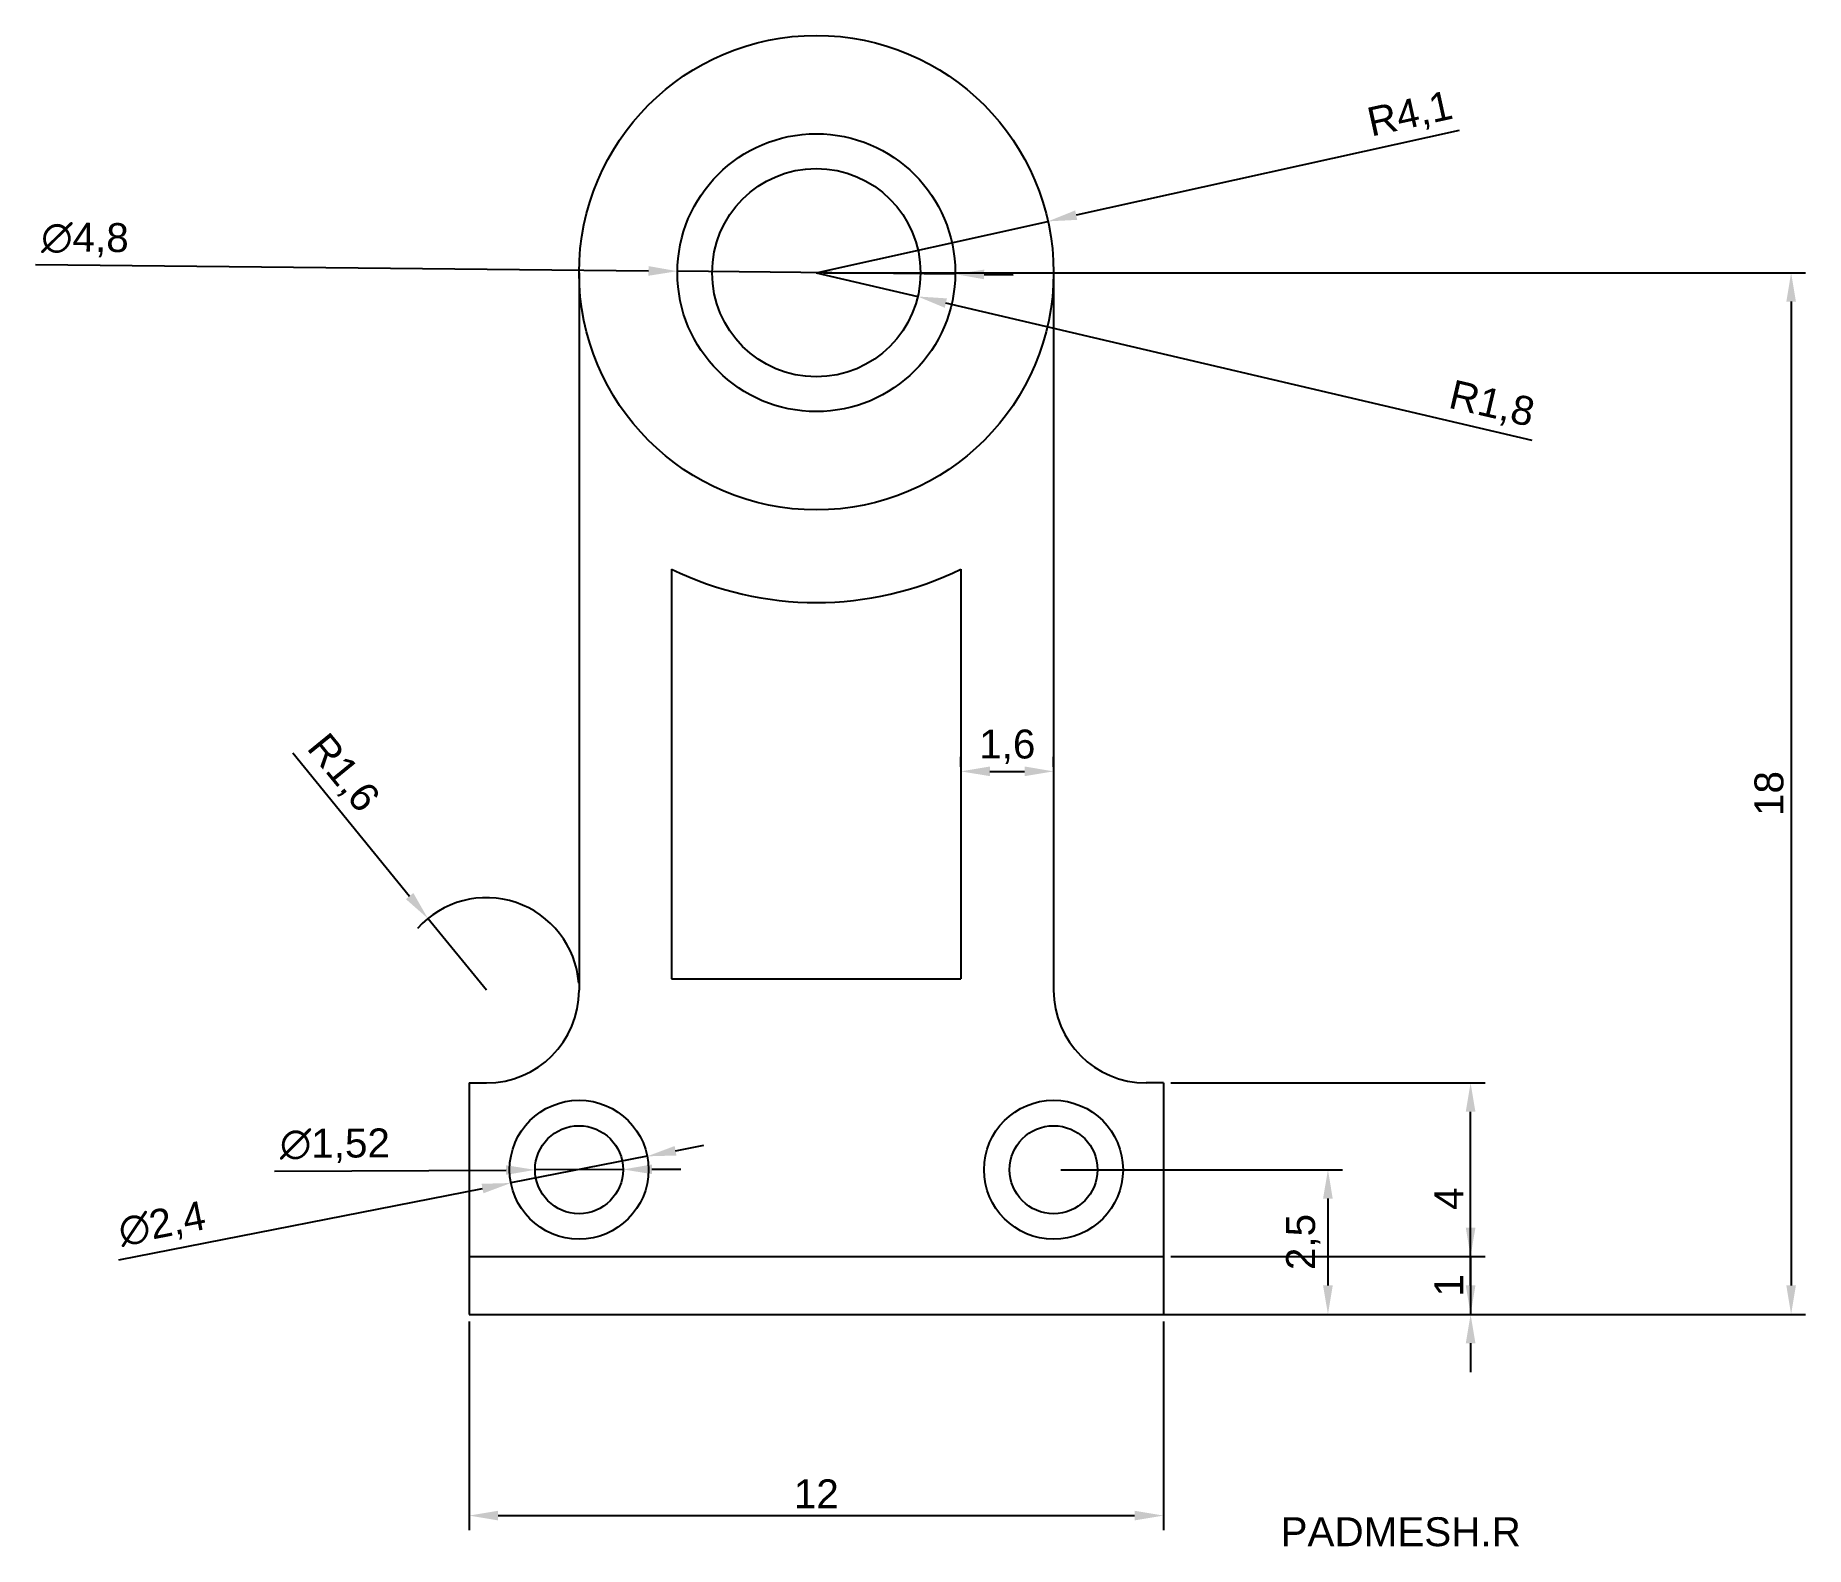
# Model space of a CAD drawing. Header units: millimetres. Extents: x 2943.1 to 2973.7, y 2350.1 to 2376.2.
import ezdxf

# ---------------------------------------------------------------- set-up
doc = ezdxf.new("R2010")
doc.units = ezdxf.units.MM
doc.layers.add('dimensions', color=211, linetype='Continuous')
doc.styles.get("Standard").update_dxf_attribs({"font": 'arial.ttf'})
doc.dimstyles.new('ISO-25', dxfattribs={"dimscale": 0.2, "dimtxt": 2.5, "dimasz": 2.5, "dimexe": 1.25, "dimexo": 0.625, "dimtad": 1, "dimtxsty": 'Standard', "dimcen": 2.5, "dimadec": 0, "dimazin": 0, "dimtfac": 1, "dimtmove": 0, "dimatfit": 3, "dimfxl": 1, "dimarcsym": 0})

# ---------------------------------------------------------------- blocks, each defined once
blk = doc.blocks.new('*D1')
at = {"layer": 'Defpoints', "color": 0, "transparency": 16777216}
for p in [(2950.609, 2354.139), (2962.609, 2354.139), (2962.609, 2350.662)]:
    blk.add_point(p, dxfattribs=at)
at = {"layer": 'dimensions', "color": 0, "lineweight": -2, "transparency": 16777216}
for p, q in [((2950.609, 2354.014), (2950.609, 2350.412)), ((2962.609, 2354.014), (2962.609, 2350.412)), ((2951.109, 2350.662), (2962.109, 2350.662))]:
    blk.add_line(p, q, dxfattribs=at)
at = {"layer": 'dimensions', "color": 0, "transparency": 16777216}
for points in [[(2951.109, 2350.745), (2951.109, 2350.579), (2950.609, 2350.662)], [(2962.109, 2350.745), (2962.109, 2350.579), (2962.609, 2350.662)]]:
    blk.add_solid(points, dxfattribs=at)
at = {"layer": 'dimensions', "color": 0, "transparency": 16777216, "insert": (2956.609, 2351.038), "char_height": 0.5, "attachment_point": 5}
blk.add_mtext('12', dxfattribs=at)
blk = doc.blocks.new('*D2')
at = {"layer": 'Defpoints', "color": 0, "transparency": 16777216}
for p in [(2960.612, 2373.026), (2956.609, 2372.139)]:
    blk.add_point(p, dxfattribs=at)
at = {"layer": 'dimensions', "color": 0, "lineweight": -2, "transparency": 16777216}
for p, q in [((2967.719, 2374.599), (2961.1, 2373.134)), ((2956.609, 2372.139), (2960.612, 2373.026))]:
    blk.add_line(p, q, dxfattribs=at)
at = {"layer": 'dimensions', "color": 0, "transparency": 16777216}
blk.add_solid([(2961.082, 2373.215), (2961.118, 2373.052), (2960.612, 2373.026)], dxfattribs=at)
at = {"layer": 'dimensions', "color": 0, "transparency": 16777216, "insert": (2966.874, 2374.848), "char_height": 0.5, "attachment_point": 5, "rotation": 12.4831}
blk.add_mtext('R4,1', dxfattribs=at)
blk = doc.blocks.new('*D4')
at = {"layer": 'Defpoints', "color": 0, "transparency": 16777216}
for p in [(2956.609, 2372.139), (2958.361, 2371.728)]:
    blk.add_point(p, dxfattribs=at)
at = {"layer": 'dimensions', "color": 0, "lineweight": -2, "transparency": 16777216}
for p, q in [((2956.609, 2372.139), (2958.361, 2371.728)), ((2968.977, 2369.238), (2958.848, 2371.614))]:
    blk.add_line(p, q, dxfattribs=at)
at = {"layer": 'dimensions', "color": 0, "transparency": 16777216}
blk.add_solid([(2958.867, 2371.695), (2958.829, 2371.533), (2958.361, 2371.728)], dxfattribs=at)
at = {"layer": 'dimensions', "color": 0, "transparency": 16777216, "insert": (2968.276, 2369.84), "char_height": 0.5, "attachment_point": 5, "rotation": 346.798}
blk.add_mtext('R1,8', dxfattribs=at)
blk = doc.blocks.new('*D6')
at = {"layer": 'Defpoints', "color": 0, "transparency": 16777216}
for p in [(2954.209, 2372.165), (2959.009, 2372.114)]:
    blk.add_point(p, dxfattribs=at)
at = {"layer": 'dimensions', "color": 0, "lineweight": -2, "transparency": 16777216}
for p, q in [((2943.115, 2372.28), (2953.709, 2372.17)), ((2959.009, 2372.114), (2954.209, 2372.165)), ((2959.509, 2372.109), (2960.009, 2372.104))]:
    blk.add_line(p, q, dxfattribs=at)
at = {"layer": 'dimensions', "color": 0, "transparency": 16777216}
for points in [[(2953.71, 2372.253), (2953.708, 2372.086), (2954.209, 2372.165)], [(2959.51, 2372.193), (2959.508, 2372.026), (2959.009, 2372.114)]]:
    blk.add_solid(points, dxfattribs=at)
at = {"layer": 'dimensions', "color": 0, "transparency": 16777216, "insert": (2943.972, 2372.705), "char_height": 0.5, "attachment_point": 5, "rotation": 359.402}
blk.add_mtext('∅4,8', dxfattribs=at)
blk = doc.blocks.new('*D8')
at = {"layer": 'Defpoints', "color": 0, "transparency": 16777216}
for p in [(2962.609, 2355.139), (2962.609, 2354.139), (2967.915, 2354.139)]:
    blk.add_point(p, dxfattribs=at)
at = {"layer": 'dimensions', "color": 0, "lineweight": -2, "transparency": 16777216}
for p, q in [((2967.915, 2355.639), (2967.915, 2356.139)), ((2962.734, 2355.139), (2968.165, 2355.139)), ((2967.915, 2355.139), (2967.915, 2354.139)), ((2962.734, 2354.139), (2968.165, 2354.139)), ((2967.915, 2353.639), (2967.915, 2353.139))]:
    blk.add_line(p, q, dxfattribs=at)
at = {"layer": 'dimensions', "color": 0, "transparency": 16777216}
for points in [[(2967.832, 2355.639), (2967.999, 2355.639), (2967.915, 2355.139)], [(2967.832, 2353.639), (2967.999, 2353.639), (2967.915, 2354.139)]]:
    blk.add_solid(points, dxfattribs=at)
at = {"layer": 'dimensions', "color": 0, "transparency": 16777216, "insert": (2967.539, 2354.639), "char_height": 0.5, "attachment_point": 5, "rotation": 90}
blk.add_mtext('1', dxfattribs=at)
blk = doc.blocks.new('*D10')
at = {"layer": 'Defpoints', "color": 0, "transparency": 16777216}
for p in [(2951.749, 2356.636), (2953.269, 2356.643)]:
    blk.add_point(p, dxfattribs=at)
at = {"layer": 'dimensions', "color": 0, "lineweight": -2, "transparency": 16777216}
for p, q in [((2947.249, 2356.612), (2951.249, 2356.633)), ((2953.269, 2356.643), (2951.749, 2356.636)), ((2953.769, 2356.646), (2954.269, 2356.649))]:
    blk.add_line(p, q, dxfattribs=at)
at = {"layer": 'dimensions', "color": 0, "transparency": 16777216}
for points in [[(2951.249, 2356.716), (2951.249, 2356.55), (2951.749, 2356.636)], [(2953.769, 2356.729), (2953.769, 2356.563), (2953.269, 2356.643)]]:
    blk.add_solid(points, dxfattribs=at)
at = {"layer": 'dimensions', "color": 0, "transparency": 16777216, "insert": (2948.291, 2357.051), "char_height": 0.5, "attachment_point": 5, "rotation": 0.2944}
blk.add_mtext('∅1,52', dxfattribs=at)
blk = doc.blocks.new('*D11')
at = {"layer": 'Defpoints', "color": 0, "transparency": 16777216}
for p in [(2953.687, 2356.87), (2951.331, 2356.409)]:
    blk.add_point(p, dxfattribs=at)
at = {"layer": 'dimensions', "color": 0, "lineweight": -2, "transparency": 16777216}
for p, q in [((2954.177, 2356.966), (2954.668, 2357.062)), ((2953.687, 2356.87), (2951.331, 2356.409)), ((2944.557, 2355.084), (2950.841, 2356.313))]:
    blk.add_line(p, q, dxfattribs=at)
at = {"layer": 'dimensions', "color": 0, "transparency": 16777216}
for points in [[(2954.161, 2357.048), (2954.193, 2356.884), (2953.687, 2356.87)], [(2950.825, 2356.395), (2950.857, 2356.231), (2951.331, 2356.409)]]:
    blk.add_solid(points, dxfattribs=at)
at = {"layer": 'dimensions', "color": 0, "transparency": 16777216, "insert": (2945.309, 2355.673), "char_height": 0.5, "attachment_point": 5, "rotation": 11.0665}
blk.add_mtext('∅2,4', dxfattribs=at)
blk = doc.blocks.new('*D12')
at = {"layer": 'Defpoints', "color": 0, "transparency": 16777216}
for p in [(2962.609, 2358.139), (2967.915, 2358.139), (2962.609, 2354.139)]:
    blk.add_point(p, dxfattribs=at)
at = {"layer": 'dimensions', "color": 0, "lineweight": -2, "transparency": 16777216}
for p, q in [((2962.734, 2358.139), (2968.165, 2358.139)), ((2967.915, 2354.639), (2967.915, 2357.639)), ((2962.734, 2354.139), (2968.165, 2354.139))]:
    blk.add_line(p, q, dxfattribs=at)
at = {"layer": 'dimensions', "color": 0, "transparency": 16777216}
for points in [[(2967.832, 2357.639), (2967.999, 2357.639), (2967.915, 2358.139)], [(2967.832, 2354.639), (2967.999, 2354.639), (2967.915, 2354.139)]]:
    blk.add_solid(points, dxfattribs=at)
at = {"layer": 'dimensions', "color": 0, "transparency": 16777216, "insert": (2967.54, 2356.139), "char_height": 0.5, "attachment_point": 5, "rotation": 90}
blk.add_mtext('4', dxfattribs=at)
blk = doc.blocks.new('*D13')
at = {"layer": 'Defpoints', "color": 0, "transparency": 16777216}
for p in [(2960.709, 2356.639), (2960.709, 2354.139), (2965.45, 2354.139)]:
    blk.add_point(p, dxfattribs=at)
at = {"layer": 'dimensions', "color": 0, "lineweight": -2, "transparency": 16777216}
for p, q in [((2960.834, 2356.639), (2965.7, 2356.639)), ((2965.45, 2356.139), (2965.45, 2354.639)), ((2960.834, 2354.139), (2965.7, 2354.139))]:
    blk.add_line(p, q, dxfattribs=at)
at = {"layer": 'dimensions', "color": 0, "transparency": 16777216}
for points in [[(2965.366, 2356.139), (2965.533, 2356.139), (2965.45, 2356.639)], [(2965.366, 2354.639), (2965.533, 2354.639), (2965.45, 2354.139)]]:
    blk.add_solid(points, dxfattribs=at)
at = {"layer": 'dimensions', "color": 0, "transparency": 16777216, "insert": (2965.024, 2355.389), "char_height": 0.5, "attachment_point": 5, "rotation": 90}
blk.add_mtext('2,5', dxfattribs=at)
blk = doc.blocks.new('*D14')
at = {"layer": 'Defpoints', "color": 0, "transparency": 16777216}
for p in [(2956.609, 2372.139), (2956.609, 2354.139), (2973.454, 2354.139)]:
    blk.add_point(p, dxfattribs=at)
at = {"layer": 'dimensions', "color": 0, "lineweight": -2, "transparency": 16777216}
for p, q in [((2956.734, 2372.139), (2973.704, 2372.139)), ((2973.454, 2371.639), (2973.454, 2354.639)), ((2956.734, 2354.139), (2973.704, 2354.139))]:
    blk.add_line(p, q, dxfattribs=at)
at = {"layer": 'dimensions', "color": 0, "transparency": 16777216}
for points in [[(2973.371, 2371.639), (2973.537, 2371.639), (2973.454, 2372.139)], [(2973.371, 2354.639), (2973.537, 2354.639), (2973.454, 2354.139)]]:
    blk.add_solid(points, dxfattribs=at)
at = {"layer": 'dimensions', "color": 0, "transparency": 16777216, "insert": (2973.074, 2363.139), "char_height": 0.5, "attachment_point": 5, "rotation": 90}
blk.add_mtext('18', dxfattribs=at)
blk = doc.blocks.new('*D15')
at = {"color": 0, "lineweight": -2, "transparency": 16777216}
for p, q in [((2959.109, 2363.603), (2959.109, 2363.772)), ((2960.709, 2363.603), (2960.709, 2363.772)), ((2959.609, 2363.522), (2960.209, 2363.522))]:
    blk.add_line(p, q, dxfattribs=at)
at = {"color": 0, "transparency": 16777216}
for points in [[(2959.609, 2363.606), (2959.609, 2363.439), (2959.109, 2363.522)], [(2960.209, 2363.606), (2960.209, 2363.439), (2960.709, 2363.522)]]:
    blk.add_solid(points, dxfattribs=at)
at = {"layer": 'Defpoints', "color": 0, "transparency": 16777216}
for p in [(2959.109, 2363.478), (2960.709, 2363.522), (2960.709, 2363.478)]:
    blk.add_point(p, dxfattribs=at)
at = {"color": 0, "transparency": 16777216, "insert": (2959.909, 2363.948), "char_height": 0.5, "attachment_point": 5}
blk.add_mtext('1,6', dxfattribs=at)
blk = doc.blocks.new('*D17')
at = {"layer": 'Defpoints', "color": 0, "transparency": 16777216}
for p in [(2949.898, 2360.979), (2950.909, 2359.739)]:
    blk.add_point(p, dxfattribs=at)
at = {"layer": 'dimensions', "color": 0, "lineweight": -2, "transparency": 16777216}
for p, q in [((2947.564, 2363.841), (2949.582, 2361.367)), ((2950.909, 2359.739), (2949.898, 2360.979))]:
    blk.add_line(p, q, dxfattribs=at)
blk.add_arc((2950.909, 2359.739), 1.6, 4.4762, 138.15, dxfattribs=at)
at = {"layer": 'dimensions', "color": 0, "transparency": 16777216}
blk.add_solid([(2949.646, 2361.42), (2949.517, 2361.314), (2949.898, 2360.979)], dxfattribs=at)
at = {"layer": 'dimensions', "color": 0, "transparency": 16777216, "insert": (2948.412, 2363.475), "char_height": 0.5, "attachment_point": 5, "rotation": 309.1975}
blk.add_mtext('R1,6', dxfattribs=at)

msp = doc.modelspace()

# ---------------------------------------------------------------- linework, layer by layer
for p, q in [((2952.509, 2372.139), (2952.509, 2359.739)), ((2960.709, 2372.139), (2960.709, 2359.739)), ((2954.109, 2367.017), (2954.109, 2359.939)), ((2959.109, 2367.017), (2959.109, 2359.939)), ((2954.109, 2359.939), (2959.109, 2359.939)), ((2950.609, 2358.139), (2950.609, 2354.139)), ((2950.609, 2358.139), (2950.909, 2358.139)), ((2962.609, 2358.139), (2962.309, 2358.139)), ((2962.609, 2358.139), (2962.609, 2354.139)), ((2950.609, 2355.139), (2962.609, 2355.139)), ((2950.609, 2354.139), (2962.609, 2354.139))]:
    msp.add_line(p, q)
for centre, radius in [((2956.609, 2372.139), 4.1), ((2956.609, 2372.139), 2.4), ((2956.609, 2372.139), 1.8), ((2952.509, 2356.639), 1.2), ((2960.709, 2356.639), 1.2), ((2952.509, 2356.639), 0.76), ((2960.709, 2356.639), 0.76)]:
    msp.add_circle(centre, radius)
for centre, radius, start, end in [((2956.609, 2372.139), 5.7, 243.9856, 296.0144), ((2950.909, 2359.739), 1.6, 270, 0), ((2962.309, 2359.739), 1.6, 180, 270)]:
    msp.add_arc(centre, radius, start, end)

# ---------------------------------------------------------------- texts
msp.add_text('PADMESH.R', height=0.5).set_placement((2964.631, 2350.133))

# ---------------------------------------------------------------- dimensions: what is measured, and where the dimension line sits
dim = msp.add_linear_dim(base=(2960.709, 2363.522), p1=(2959.109, 2363.478), p2=(2960.709, 2363.478), dimstyle='ISO-25')
dim.commit()
dim.dimension.update_dxf_attribs({"geometry": '*D15', "text_midpoint": (2959.909, 2363.948)})
at = {"layer": 'dimensions'}
for center, mpoint, picture, middle in [((2956.609, 2372.139), (2960.612, 2373.026), '*D2', (2966.966, 2374.432)), ((2956.609, 2372.139), (2958.361, 2371.728), '*D4', (2968.179, 2369.425)), ((2950.909, 2359.739), (2949.898, 2360.979), '*D17', (2948.082, 2363.206))]:
    dim = msp.add_radius_dim(center=center, mpoint=mpoint, dimstyle='ISO-25', dxfattribs=at)
    dim.commit()
    dim.dimension.update_dxf_attribs({"geometry": picture, "text_midpoint": middle, "dimtype": 164})
for p1, p2, picture, middle in [((2959.009, 2372.114), (2954.209, 2372.165), '*D6', (2943.968, 2372.271)), ((2953.269, 2356.643), (2951.749, 2356.636), '*D10', (2948.293, 2356.618)), ((2953.687, 2356.87), (2951.331, 2356.409), '*D11', (2945.392, 2355.247))]:
    dim = msp.add_diameter_dim_2p(p1=p1, p2=p2, dimstyle='ISO-25', dxfattribs=at)
    dim.commit()
    dim.dimension.update_dxf_attribs({"geometry": picture, "text_midpoint": middle, "dimtype": 163})
for base, p1, p2, picture, middle in [((2973.454, 2354.139), (2956.609, 2372.139), (2956.609, 2354.139), '*D14', (2973.074, 2363.139)), ((2967.915, 2358.139), (2962.609, 2354.139), (2962.609, 2358.139), '*D12', (2967.54, 2356.139)), ((2965.45, 2354.139), (2960.709, 2356.639), (2960.709, 2354.139), '*D13', (2965.024, 2355.389)), ((2967.915, 2354.139), (2962.609, 2355.139), (2962.609, 2354.139), '*D8', (2967.539, 2354.639))]:
    dim = msp.add_linear_dim(base=base, p1=p1, p2=p2, angle=90, dimstyle='ISO-25', dxfattribs=at)
    dim.commit()
    dim.dimension.update_dxf_attribs({"geometry": picture, "text_midpoint": middle})
dim = msp.add_linear_dim(base=(2962.609, 2350.662), p1=(2950.609, 2354.139), p2=(2962.609, 2354.139), dimstyle='ISO-25', dxfattribs=at)
dim.commit()
dim.dimension.update_dxf_attribs({"geometry": '*D1', "text_midpoint": (2956.609, 2351.038)})

doc.saveas('drawing.dxf')
